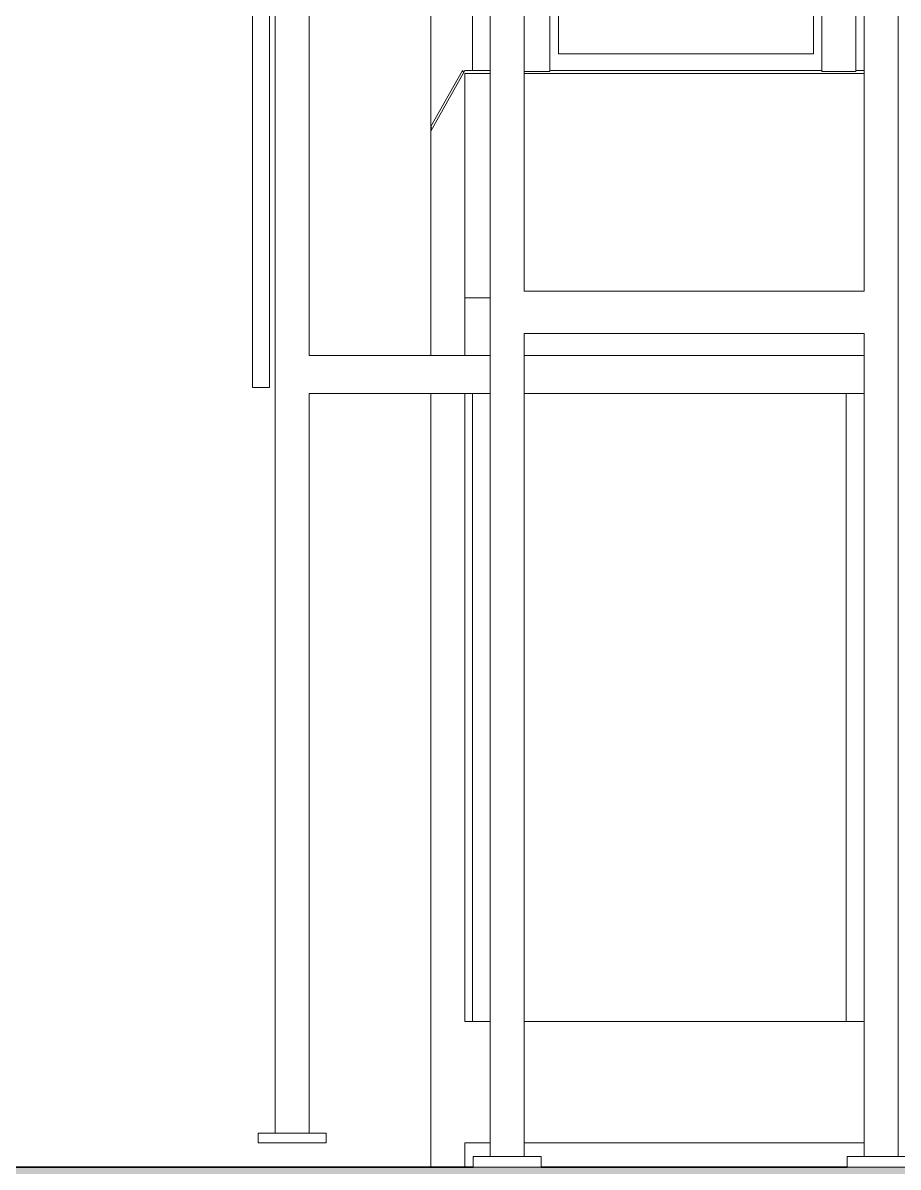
# Model space of a CAD drawing. Header units: centimetres. Extents: x -13467 to 3766, y -437 to 1921.
# Drawn here: x -11081.9 to -10978.9, y 94 to 228.7 of the extents above; entities that cross this region are included whole.
import ezdxf

# ---------------------------------------------------------------- set-up
doc = ezdxf.new("R2010")
doc.units = ezdxf.units.CM
for name, color, linetype, lineweight in [('A-FLOR', 7, 'Continuous', 9), ('A-FLOR-PATT', 7, 'Continuous', 35), ('M-EQPM', 7, 'Continuous', 9)]:
    doc.layers.add(name, color=color, linetype=linetype, lineweight=lineweight)

# ---------------------------------------------------------------- blocks, each defined once
blk = doc.blocks.new('PQ_RVR_EST-01_ZZ_ZZ_MO_T_A_rvt-1-Sección 1-1')
at = {"layer": 'A-FLOR-PATT', "lineweight": 9, "true_color": 0x9a9a9a}
blk.add_hatch(color=253, dxfattribs=at).paths.add_polyline_path([(-6260.94, 44), (-6260.94, 94), (-11182.13, 94), (-11182.13, 44), (-6621.18, 44)])
at = {"layer": 'A-FLOR', "lineweight": 35}
for p, q in [((-11028.91, 94), (-11182.13, 94)), ((-10984.89, 94), (-11020.9, 94))]:
    blk.add_line(p, q, dxfattribs=at)
blk = doc.blocks.new('EQ-01-008 - EQ-01-008_dwg_Agrupar_467-1519584-Sección 1-1')
at = {"layer": 'M-EQPM', "color": 251, "true_color": 0x666666}
for p, q in [((-11026.91, 95.25), (-11026.91, 282.09)), ((-11022.9, 197.11), (-11022.9, 282.09)), ((-10982.89, 197.11), (-10982.89, 282.09)), ((-11022.9, 197.11), (-10982.89, 197.11)), ((-11022.9, 192.11), (-11022.9, 95.25)), ((-11022.9, 192.11), (-10982.89, 192.11)), ((-10982.89, 192.11), (-10982.89, 95.25)), ((-11028.91, 95.25), (-11020.9, 95.25)), ((-11028.91, 95.25), (-11028.91, 94)), ((-11020.9, 95.25), (-11020.9, 94)), ((-10984.89, 95.25), (-10976.88, 95.25)), ((-10984.89, 95.25), (-10984.89, 94)), ((-11028.91, 94), (-11020.9, 94)), ((-10984.89, 94), (-10976.88, 94))]:
    blk.add_line(p, q, dxfattribs=at)
at = {"layer": 'M-EQPM', "color": 38, "true_color": 0x4c2600}
for p, q in [((-11026.91, 95.25), (-11026.91, 282.09)), ((-11022.9, 197.11), (-11022.9, 282.09)), ((-10982.89, 282.09), (-10982.89, 197.11)), ((-10978.89, 282.09), (-10978.89, 95.25)), ((-11022.9, 197.11), (-10982.89, 197.11)), ((-10982.89, 192.11), (-11022.9, 192.11)), ((-11022.9, 192.11), (-11022.9, 95.25)), ((-10982.89, 95.25), (-10982.89, 192.11)), ((-11028.91, 95.25), (-11020.9, 95.25)), ((-11028.91, 95.25), (-11028.91, 94)), ((-10984.89, 95.25), (-10984.89, 94)), ((-10984.89, 95.25), (-10976.88, 95.25)), ((-11020.9, 94), (-11028.91, 94)), ((-10976.88, 94), (-10984.89, 94))]:
    blk.add_line(p, q, dxfattribs=at)
at = {"layer": 'M-EQPM', "color": 38, "true_color": 0x4c2600, "flags": 128}
for points in [[(-11022.9, 287.09), (-11026.91, 282.09), (-11026.91, 95.25)], [(-10978.89, 95.25), (-10978.89, 282.09), (-10982.89, 287.09)], [(-10982.89, 282.09), (-10982.89, 197.11), (-11022.9, 197.11), (-11022.9, 282.09)], [(-11022.9, 95.25), (-11022.9, 192.11), (-10982.89, 192.11), (-10982.89, 95.25)], [(-11020.9, 94), (-11028.91, 94), (-11028.91, 95.25), (-11020.9, 95.25), (-11020.9, 94), (-11020.9, 95.25)], [(-10976.88, 94), (-10976.88, 95.25), (-10984.89, 95.25), (-10984.89, 94), (-10976.88, 94), (-10976.88, 95.25)]]:
    blk.add_lwpolyline(points, dxfattribs=at)
blk = doc.blocks.new('EQ-01-008 - EQ-01-008_dwg_Agrupar_411-1519586-Sección 1-1')
at = {"layer": 'M-EQPM', "color": 251, "true_color": 0x666666}
for p, q in [((-11052.22, 98), (-11052.22, 265.9)), ((-11048.22, 265.9), (-11048.22, 189.53)), ((-11026.91, 189.53), (-11048.22, 189.53)), ((-10982.89, 189.53), (-11022.9, 189.53)), ((-11007.9, 189.53), (-11007.66, 189.53)), ((-11048.22, 98), (-11048.22, 185.03)), ((-11026.91, 185.03), (-11048.22, 185.03)), ((-10982.89, 185.03), (-11022.9, 185.03)), ((-11054.22, 98), (-11046.21, 98)), ((-11054.22, 98), (-11054.22, 96.87)), ((-11046.21, 98), (-11046.21, 96.87)), ((-11054.22, 96.87), (-11046.21, 96.87))]:
    blk.add_line(p, q, dxfattribs=at)
at = {"layer": 'M-EQPM', "color": 38, "true_color": 0x4c2600}
for p, q in [((-11052.22, 98), (-11052.22, 265.9)), ((-11048.22, 189.53), (-11048.22, 265.9)), ((-11026.91, 189.53), (-11048.22, 189.53)), ((-11022.9, 189.53), (-10982.89, 189.53)), ((-10982.89, 189.53), (-11022.9, 189.53)), ((-11026.91, 185.03), (-11048.22, 185.03)), ((-11048.22, 185.03), (-11048.22, 98)), ((-10982.89, 185.03), (-11022.9, 185.03)), ((-10982.89, 185.03), (-11022.9, 185.03)), ((-11046.21, 98), (-11054.22, 98)), ((-11054.22, 98), (-11054.22, 96.87)), ((-11046.21, 96.87), (-11054.22, 96.87))]:
    blk.add_line(p, q, dxfattribs=at)
at = {"layer": 'M-EQPM', "color": 38, "true_color": 0x4c2600, "flags": 128}
for points in [[(-11052.22, 98), (-11052.22, 265.9), (-11048.22, 270.39)], [(-11048.22, 265.9), (-11048.22, 189.53), (-11026.91, 189.53)], [(-11026.91, 185.03), (-11048.22, 185.03), (-11048.22, 98)], [(-11046.21, 98), (-11046.21, 96.87), (-11054.22, 96.87), (-11054.22, 98), (-11046.21, 98), (-11046.21, 96.87)]]:
    blk.add_lwpolyline(points, dxfattribs=at)
blk = doc.blocks.new('EQ-01-008 - EQ-01-008_dwg_Agrupar_362-1519588-Sección 1-1')
for name in ['EQ-01-008 - EQ-01-008_dwg_Agrupar_467-1519584-Sección 1-1', 'EQ-01-008 - EQ-01-008_dwg_Agrupar_411-1519586-Sección 1-1']:
    blk.add_blockref(name, (0, 0))
blk = doc.blocks.new('EQ-01-008 - EQ-01-008_dwg-1519583-Sección 1-1')
blk.add_blockref('EQ-01-008 - EQ-01-008_dwg_Agrupar_362-1519588-Sección 1-1', (0, 0))
blk = doc.blocks.new('EQ-01-008 - EQ-01-008-1487441-Sección 1-1')
blk.add_blockref('EQ-01-008 - EQ-01-008_dwg-1519583-Sección 1-1', (0, 0))
blk = doc.blocks.new('EQ-01-010 - EQ-01-010_dwg_Agrupar_466-1517774-Sección 1-1')
at = {"layer": 'M-EQPM', "color": 38, "true_color": 0x4c2600}
for p, q in [((-11029.01, 223.08), (-11029.01, 259.77)), ((-11029.01, 223.08), (-11029.01, 259.77)), ((-11029.01, 111.15), (-11029.01, 185.03)), ((-11029.01, 111.15), (-11029.01, 185.03)), ((-11029.01, 111.15), (-11029.01, 185.03)), ((-10984.99, 185.03), (-10984.99, 111.15)), ((-10984.99, 185.03), (-10984.99, 111.15)), ((-10984.99, 111.15), (-10984.99, 185.03))]:
    blk.add_line(p, q, dxfattribs=at)
at = {"layer": 'M-EQPM', "color": 38, "true_color": 0x4c2600, "flags": 128}
blk.add_lwpolyline([(-11029.01, 223.08), (-11029.01, 259.77), (-11026.91, 261.87)], dxfattribs=at)
blk = doc.blocks.new('EQ-01-010 - EQ-01-010_dwg_Agrupar_465-1517778-Sección 1-1')
blk.add_blockref('EQ-01-010 - EQ-01-010_dwg_Agrupar_466-1517774-Sección 1-1', (0, 0))
blk = doc.blocks.new('EQ-01-010 - EQ-01-010_dwg-1517772-Sección 1-1')
blk.add_blockref('EQ-01-010 - EQ-01-010_dwg_Agrupar_465-1517778-Sección 1-1', (0, 0))
blk = doc.blocks.new('EQ-01-010 - EQ-01-010-1489443-Sección 1-1')
blk.add_blockref('EQ-01-010 - EQ-01-010_dwg-1517772-Sección 1-1', (0, 0))
blk = doc.blocks.new('EQ-01-009 - EQ-01-009_dwg_Agrupar_339-1518693-Sección 1-1')
at = {"layer": 'M-EQPM', "color": 251, "true_color": 0x666666}
for p, q in [((-11033.88, 215.94), (-11029.88, 223.08)), ((-11030.17, 223.06), (-11033.88, 216.46)), ((-11033.88, 216.46), (-11030.17, 223.06)), ((-11030.03, 222.81), (-11030.17, 223.06)), ((-11030.03, 222.81), (-11030.17, 223.06)), ((-11029.88, 223.08), (-11026.91, 223.08)), ((-11026.91, 223.08), (-11029.88, 223.08)), ((-11026.91, 222.72), (-11029.88, 222.72)), ((-11029.88, 222.72), (-11029.88, 189.54)), ((-11029.88, 222.72), (-11026.91, 222.72)), ((-11029.88, 222.72), (-11029.88, 189.54)), ((-10982.89, 222.72), (-11022.9, 222.72)), ((-11022.9, 222.72), (-10982.89, 222.72)), ((-11022.9, 222.72), (-10982.89, 222.72)), ((-11019.88, 223.08), (-10987.85, 223.08)), ((-11019.88, 223.08), (-10987.85, 223.08)), ((-10987.85, 223.08), (-11019.88, 223.08)), ((-10983.86, 223.08), (-10982.89, 223.08)), ((-10983.86, 223.08), (-10982.89, 223.08)), ((-10982.89, 223.08), (-10983.86, 223.08)), ((-11033.73, 216.21), (-11033.88, 216.46)), ((-11033.88, 216.46), (-11033.73, 216.21)), ((-11033.88, 215.94), (-11033.88, 189.53)), ((-11033.88, 215.94), (-11033.88, 189.53)), ((-11029.88, 196.32), (-11026.91, 196.32)), ((-11026.91, 196.32), (-11029.88, 196.32)), ((-11026.91, 196.32), (-11029.88, 196.32)), ((-11033.88, 185.03), (-11033.88, 94)), ((-11033.88, 94), (-11033.88, 185.03)), ((-11033.88, 185.03), (-11033.88, 94)), ((-11029.88, 111.15), (-11029.88, 185.03)), ((-11029.88, 185.03), (-11029.88, 111.15)), ((-11029.88, 111.15), (-11029.88, 185.03)), ((-11029.88, 111.15), (-11026.91, 111.15)), ((-11026.91, 111.15), (-11029.88, 111.15)), ((-11026.91, 111.15), (-11029.88, 111.15)), ((-11022.9, 111.15), (-10982.89, 111.15)), ((-10982.89, 111.15), (-11022.9, 111.15)), ((-10982.89, 111.15), (-11022.9, 111.15)), ((-11029.88, 94), (-11029.88, 96.87)), ((-11029.88, 96.87), (-11026.91, 96.87)), ((-11029.88, 94), (-11029.88, 96.87)), ((-11029.88, 96.87), (-11026.91, 96.87)), ((-11022.9, 96.87), (-10982.89, 96.87)), ((-10982.89, 96.87), (-11022.9, 96.87)), ((-11022.9, 96.87), (-10982.89, 96.87))]:
    blk.add_line(p, q, dxfattribs=at)
at = {"layer": 'M-EQPM', "color": 251, "true_color": 0x666666, "flags": 128}
for points in [[(-11033.88, 215.94), (-11029.88, 223.08), (-11026.91, 223.08)], [(-11033.88, 189.53), (-11033.88, 215.94), (-11029.88, 223.08)], [(-11030.03, 222.81), (-11030.17, 223.06), (-11033.88, 216.46), (-11033.73, 216.21)], [(-11029.88, 189.54), (-11029.88, 222.72), (-11026.91, 222.72)], [(-11026.91, 96.87), (-11029.88, 96.87), (-11029.88, 94)]]:
    blk.add_lwpolyline(points, dxfattribs=at)
blk = doc.blocks.new('EQ-01-009 - EQ-01-009_dwg_Agrupar_340-1518694-Sección 1-1')
at = {"layer": 'M-EQPM', "color": 253, "true_color": 0x999999}
for p, q in [((-11019.88, 262.37), (-11019.88, 257.77)), ((-10987.86, 257.77), (-10987.86, 262.37)), ((-10983.86, 257.77), (-10983.86, 262.37)), ((-11019.88, 257.77), (-11022.9, 257.77)), ((-11019.88, 257.77), (-11019.88, 222.96)), ((-10987.86, 257.77), (-10987.86, 222.96)), ((-10983.86, 257.77), (-10987.86, 257.77)), ((-10983.86, 222.96), (-10983.86, 257.77)), ((-11022.9, 222.96), (-11019.88, 222.96)), ((-10983.86, 222.96), (-10987.86, 222.96))]:
    blk.add_line(p, q, dxfattribs=at)
at = {"layer": 'M-EQPM', "color": 253, "true_color": 0x999999, "flags": 128}
for points in [[(-11019.88, 262.37), (-11019.88, 257.77), (-11022.9, 257.77)], [(-11019.88, 262.37), (-11019.88, 257.77), (-11019.88, 222.96), (-11022.9, 222.96)], [(-10987.86, 262.37), (-10987.86, 257.77), (-10987.86, 222.96)], [(-10987.86, 262.37), (-10987.86, 257.77), (-10983.86, 257.77), (-10983.86, 222.96), (-10987.86, 222.96)], [(-10983.86, 222.96), (-10987.86, 222.96), (-10987.86, 257.77), (-10983.86, 257.77), (-10983.86, 262.37)], [(-10983.86, 262.37), (-10983.86, 257.77), (-10983.86, 222.96)], [(-11022.9, 257.77), (-11019.88, 257.77), (-11019.88, 222.96), (-11022.9, 222.96)]]:
    blk.add_lwpolyline(points, dxfattribs=at)
blk = doc.blocks.new('EQ-01-009 - EQ-01-009_dwg_Agrupar_343-1518695-Sección 1-1')
at = {"layer": 'M-EQPM', "color": 254, "true_color": 0xcccccc}
for p, q in [((-11018.88, 262.37), (-11018.88, 261.63)), ((-11018.88, 261.63), (-11018.88, 260.83)), ((-10988.86, 261.63), (-11018.88, 261.63)), ((-10988.86, 261.63), (-10988.86, 262.37)), ((-10988.86, 260.83), (-10988.86, 261.63)), ((-11018.88, 260.83), (-11018.88, 260.04)), ((-10988.86, 260.83), (-11018.88, 260.83)), ((-11018.88, 260.04), (-11018.88, 259.28)), ((-10988.86, 260.04), (-11018.88, 260.04)), ((-10988.86, 260.04), (-10988.86, 260.83)), ((-10988.86, 259.28), (-10988.86, 260.04)), ((-11018.88, 259.28), (-11018.88, 258.57)), ((-10988.86, 259.28), (-11018.88, 259.28)), ((-11018.88, 258.57), (-11018.88, 257.91)), ((-10988.86, 258.57), (-11018.88, 258.57)), ((-10988.86, 258.57), (-10988.86, 259.28)), ((-10988.86, 257.91), (-10988.86, 258.57)), ((-11018.88, 257.91), (-11018.88, 257.31)), ((-10988.86, 257.91), (-11018.88, 257.91)), ((-11018.88, 257.31), (-11018.88, 256.79)), ((-10988.86, 257.31), (-11018.88, 257.31)), ((-10988.86, 257.31), (-10988.86, 257.91)), ((-10988.86, 256.79), (-10988.86, 257.31)), ((-11018.88, 256.79), (-11018.88, 256.35)), ((-10988.86, 256.79), (-11018.88, 256.79)), ((-11018.88, 256.35), (-11018.88, 235.62)), ((-10988.86, 256.35), (-11018.88, 256.35)), ((-10988.86, 256.35), (-10988.86, 256.79)), ((-10988.86, 235.62), (-10988.86, 256.35)), ((-11018.88, 225.03), (-11018.88, 235.62)), ((-10988.86, 235.62), (-11018.88, 235.62)), ((-10988.86, 225.03), (-10988.86, 235.62)), ((-10988.86, 225.03), (-11018.88, 225.03))]:
    blk.add_line(p, q, dxfattribs=at)
at = {"layer": 'M-EQPM', "color": 251, "true_color": 0x666666}
for p, q in [((-11018.88, 261.63), (-11018.88, 262.37)), ((-11018.88, 262.37), (-11018.88, 261.63)), ((-10988.86, 261.63), (-11018.88, 261.63)), ((-11018.88, 261.63), (-11018.88, 260.83)), ((-10988.86, 262.37), (-10988.86, 261.63)), ((-10988.86, 262.37), (-10988.86, 261.63)), ((-10988.86, 261.63), (-10988.86, 260.83)), ((-11018.88, 260.83), (-11018.88, 260.04)), ((-10988.86, 260.04), (-11018.88, 260.04)), ((-11018.88, 260.04), (-11018.88, 259.28)), ((-11018.88, 260.04), (-11018.88, 259.28)), ((-10988.86, 260.83), (-10988.86, 260.04)), ((-10988.86, 260.83), (-10988.86, 260.04)), ((-10988.86, 260.04), (-10988.86, 259.28)), ((-10988.86, 259.28), (-10988.86, 260.04)), ((-10988.86, 257.91), (-11018.88, 257.91)), ((-11018.88, 257.91), (-11018.88, 257.31)), ((-11018.88, 257.31), (-11018.88, 256.79)), ((-10988.86, 257.91), (-10988.86, 257.31)), ((-10988.86, 257.31), (-10988.86, 256.79)), ((-11018.88, 256.79), (-11018.88, 256.35)), ((-11018.88, 256.79), (-10988.86, 256.79)), ((-10988.86, 256.79), (-10988.86, 256.35)), ((-10988.86, 225.03), (-11018.88, 225.03))]:
    blk.add_line(p, q, dxfattribs=at)
at = {"layer": 'M-EQPM', "color": 251, "true_color": 0x666666, "flags": 128}
for points in [[(-11018.88, 260.83), (-10988.86, 260.83), (-10988.86, 261.63), (-11018.88, 261.63), (-11018.88, 260.83), (-10988.86, 260.83)], [(-10988.86, 260.04), (-11018.88, 260.04), (-11018.88, 260.83)], [(-11018.88, 259.28), (-11018.88, 258.57), (-10988.86, 258.57), (-10988.86, 259.28)], [(-11018.88, 259.28), (-11018.88, 258.57), (-11018.88, 257.91)], [(-11018.88, 257.91), (-11018.88, 258.57), (-10988.86, 258.57), (-10988.86, 257.91)], [(-10988.86, 259.28), (-10988.86, 258.57), (-10988.86, 257.91)], [(-10988.86, 257.31), (-10988.86, 257.91), (-11018.88, 257.91), (-11018.88, 257.31)], [(-10988.86, 256.79), (-11018.88, 256.79), (-11018.88, 257.31), (-10988.86, 257.31)], [(-11018.88, 257.31), (-10988.86, 257.31), (-10988.86, 256.79)], [(-10988.86, 256.35), (-11018.88, 256.35), (-11018.88, 256.79)], [(-10988.86, 256.79), (-10988.86, 256.35), (-11018.88, 256.35)], [(-11018.88, 256.35), (-11018.88, 235.62), (-10988.86, 235.62), (-10988.86, 256.35)], [(-11018.88, 256.35), (-11018.88, 235.62), (-11018.88, 225.03)], [(-10988.86, 256.35), (-10988.86, 235.62), (-10988.86, 225.03)]]:
    blk.add_lwpolyline(points, dxfattribs=at)
for points in [[(-10988.86, 259.28), (-11018.88, 259.28)], [(-10988.86, 225.03), (-10988.86, 235.62), (-11018.88, 235.62), (-11018.88, 225.03)]]:
    blk.add_lwpolyline(points, close=True, dxfattribs=at)
blk = doc.blocks.new('EQ-01-009 - EQ-01-009_dwg_Agrupar_341-1518696-Sección 1-1')
at = {"layer": 'M-EQPM', "color": 251, "true_color": 0x666666}
for p, q in [((-11054.89, 185.74), (-11054.89, 245.77)), ((-11052.89, 245.77), (-11054.89, 245.77)), ((-11054.89, 245.77), (-11052.89, 245.77)), ((-11054.89, 245.77), (-11054.89, 185.74)), ((-11052.89, 185.74), (-11052.89, 245.77)), ((-11033.88, 245.77), (-11048.22, 245.77)), ((-11033.88, 245.77), (-11048.22, 245.77)), ((-11033.88, 215.94), (-11033.88, 245.77)), ((-11033.88, 245.77), (-11033.88, 215.94)), ((-11052.89, 185.74), (-11054.89, 185.74))]:
    blk.add_line(p, q, dxfattribs=at)
at = {"layer": 'M-EQPM', "color": 251, "true_color": 0x666666, "flags": 128}
blk.add_lwpolyline([(-11052.89, 185.74), (-11052.89, 245.77), (-11054.89, 245.77), (-11054.89, 185.74)], close=True, dxfattribs=at)
for points in [[(-11054.89, 185.74), (-11052.89, 185.74), (-11052.89, 245.77)], [(-11048.22, 245.77), (-11033.88, 245.77), (-11033.88, 215.94)]]:
    blk.add_lwpolyline(points, dxfattribs=at)
blk = doc.blocks.new('EQ-01-009 - EQ-01-009_dwg_026_BALANZA_DINAMICA_MATANZA_dw-1518699-Sección 1-1')
for name in ['EQ-01-009 - EQ-01-009_dwg_Agrupar_340-1518694-Sección 1-1', 'EQ-01-009 - EQ-01-009_dwg_Agrupar_343-1518695-Sección 1-1', 'EQ-01-009 - EQ-01-009_dwg_Agrupar_341-1518696-Sección 1-1', 'EQ-01-009 - EQ-01-009_dwg_Agrupar_339-1518693-Sección 1-1']:
    blk.add_blockref(name, (0, 0))
blk = doc.blocks.new('EQ-01-009 - EQ-01-009_dwg-1518692-Sección 1-1')
blk.add_blockref('EQ-01-009 - EQ-01-009_dwg_026_BALANZA_DINAMICA_MATANZA_dw-1518699-Sección 1-1', (0, 0))
blk = doc.blocks.new('EQ-01-009 - EQ-01-009-1488525-Sección 1-1')
blk.add_blockref('EQ-01-009 - EQ-01-009_dwg-1518692-Sección 1-1', (0, 0))
blk = doc.blocks.new('PQ_RVR_MEP-01_ZZ_ZZ_MO_T_A_rvt-1-Sección 1-1')
at = {"layer": 'M-EQPM', "lineweight": 9}
for name in ['EQ-01-008 - EQ-01-008-1487441-Sección 1-1', 'EQ-01-010 - EQ-01-010-1489443-Sección 1-1']:
    blk.add_blockref(name, (0, 0), dxfattribs=at)
at = {"layer": 'M-EQPM', "color": 136, "lineweight": 9, "true_color": 0x007f7f}
blk.add_blockref('EQ-01-009 - EQ-01-009-1488525-Sección 1-1', (0, 0), dxfattribs=at)

msp = doc.modelspace()

# ---------------------------------------------------------------- hatches: boundary and pattern name
at = {"layer": 'A-FLOR-PATT', "lineweight": 9, "true_color": 0x9a9a9a}
msp.add_hatch(color=253, dxfattribs=at).paths.add_polyline_path([(-6260.942, 44), (-6260.942, 94), (-11181.493, 94), (-11181.493, 44), (-6621.18, 44)])

# ---------------------------------------------------------------- linework, layer by layer
at = {"layer": 'A-FLOR', "lineweight": 35}
for p, q in [((-11028.907, 94), (-11151.493, 94)), ((-10984.888, 94), (-11020.904, 94))]:
    msp.add_line(p, q, dxfattribs=at)

# ---------------------------------------------------------------- block references
at = {"lineweight": 5}
for name in ['PQ_RVR_EST-01_ZZ_ZZ_MO_T_A_rvt-1-Sección 1-1', 'PQ_RVR_MEP-01_ZZ_ZZ_MO_T_A_rvt-1-Sección 1-1']:
    msp.add_blockref(name, (0, 0), dxfattribs=at)

doc.saveas('drawing.dxf')
